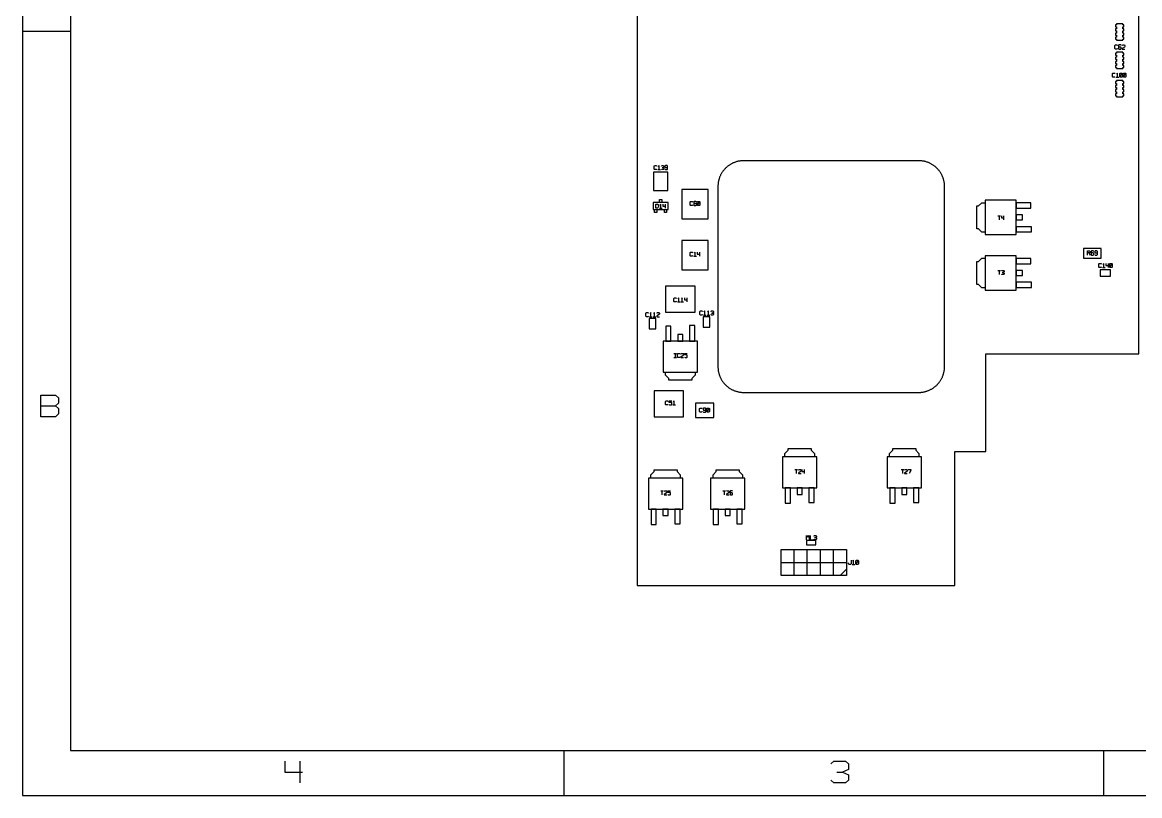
# Model space of a CAD drawing. Extents: x -262 to 926, y -118 to 722.
# Drawn here: x -262 to 352, y -118 to 307 of the extents above; entities that cross this region are included whole.
import ezdxf

# ---------------------------------------------------------------- set-up
doc = ezdxf.new("R2010")
doc.units = 0
doc.layers.add('1', color=1, linetype='CONTINUOUS')

msp = doc.modelspace()

# ---------------------------------------------------------------- linework, layer by layer
at = {"layer": '1'}
for p, q in [((-261.92, 721.97), (-261.92, -118.33)), ((-235.5, 693.47), (-235.5, -93.43)), ((351.53, 124.47), (351.53, 597.82)), ((75.83, 509.27), (75.83, -2.83)), ((-261.92, 301.82), (-235.5, 301.82)), ((339.22, 305.28), (338.65, 305.28)), ((338.65, 305.28), (338.65, 304.15)), ((338.65, 304.15), (339.22, 304.15)), ((339.22, 303), (338.65, 303)), ((338.65, 303), (338.65, 301.88)), ((338.65, 301.88), (339.22, 301.88)), ((342.62, 305.85), (339.22, 305.85)), ((339.22, 305.85), (339.22, 305.28)), ((339.22, 304.15), (339.22, 303)), ((339.22, 301.88), (339.22, 300.75)), ((342.62, 305.28), (342.62, 305.85)), ((343.17, 305.28), (342.62, 305.28)), ((342.62, 303), (342.62, 304.15)), ((342.62, 304.15), (343.17, 304.15)), ((343.17, 303), (342.62, 303)), ((342.62, 300.75), (342.62, 301.88)), ((342.62, 301.88), (343.17, 301.88)), ((343.17, 304.15), (343.17, 305.28)), ((343.17, 301.88), (343.17, 303)), ((339.22, 300.75), (338.65, 300.75)), ((338.65, 300.75), (338.65, 299.63)), ((338.65, 299.63), (339.22, 299.63)), ((339.22, 298.48), (338.65, 298.48)), ((338.65, 298.48), (338.65, 297.35)), ((338.65, 297.35), (339.22, 297.35)), ((339.22, 299.63), (339.22, 298.48)), ((339.22, 297.35), (339.22, 296.78)), ((339.22, 296.78), (342.62, 296.78)), ((343.17, 300.75), (342.62, 300.75)), ((342.62, 298.48), (342.62, 299.63)), ((342.62, 299.63), (343.17, 299.63)), ((343.17, 298.48), (342.62, 298.48)), ((342.62, 296.78), (342.62, 297.35)), ((342.62, 297.35), (343.17, 297.35)), ((343.17, 299.63), (343.17, 300.75)), ((343.17, 297.35), (343.17, 298.48)), ((338.37, 293.9), (338.6, 294.18)), ((338.37, 292.2), (338.37, 293.9)), ((338.6, 291.93), (338.37, 292.2)), ((338.6, 294.18), (339.57, 294.18)), ((339.57, 291.93), (338.6, 291.93)), ((339.22, 289.73), (338.65, 289.73)), ((338.65, 289.73), (338.65, 288.58)), ((338.65, 288.58), (339.22, 288.58)), ((342.62, 290.28), (339.22, 290.28)), ((339.22, 290.28), (339.22, 289.73)), ((339.22, 288.58), (339.22, 287.45)), ((339.57, 294.18), (339.82, 293.9)), ((339.82, 292.2), (339.57, 291.93)), ((340.57, 294.18), (340.35, 293.9)), ((340.35, 293.9), (340.35, 292.2)), ((340.57, 293.05), (340.35, 292.78)), ((340.35, 292.2), (340.57, 291.93)), ((341.55, 294.18), (340.57, 294.18)), ((341.55, 293.05), (340.57, 293.05)), ((340.57, 291.93), (341.55, 291.93)), ((341.8, 293.9), (341.55, 294.18)), ((341.8, 292.78), (341.55, 293.05)), ((341.55, 291.93), (341.8, 292.2)), ((341.8, 292.2), (341.8, 292.78)), ((342.32, 293.9), (342.57, 294.18)), ((343.52, 293.05), (342.32, 292.2)), ((342.32, 292.2), (342.32, 291.93)), ((342.32, 291.93), (343.77, 291.93)), ((342.57, 294.18), (343.52, 294.18)), ((342.62, 289.73), (342.62, 290.28)), ((343.17, 289.73), (342.62, 289.73)), ((342.62, 287.45), (342.62, 288.58)), ((342.62, 288.58), (343.17, 288.58)), ((343.17, 288.58), (343.17, 289.73)), ((343.52, 294.18), (343.77, 293.9)), ((343.77, 293.33), (343.52, 293.05)), ((343.77, 293.9), (343.77, 293.33)), ((339.22, 287.45), (338.65, 287.45)), ((338.65, 287.45), (338.65, 286.33)), ((338.65, 286.33), (339.22, 286.33)), ((339.22, 285.18), (338.65, 285.18)), ((338.65, 285.18), (338.65, 284.05)), ((338.65, 284.05), (339.22, 284.05)), ((339.22, 282.93), (338.65, 282.93)), ((338.65, 282.93), (338.65, 281.8)), ((339.22, 286.33), (339.22, 285.18)), ((339.22, 284.05), (339.22, 282.93)), ((343.17, 287.45), (342.62, 287.45)), ((342.62, 285.18), (342.62, 286.33)), ((342.62, 286.33), (343.17, 286.33)), ((343.17, 285.18), (342.62, 285.18)), ((342.62, 282.93), (342.62, 284.05)), ((342.62, 284.05), (343.17, 284.05)), ((343.17, 282.93), (342.62, 282.93)), ((343.17, 286.33), (343.17, 287.45)), ((343.17, 284.05), (343.17, 285.18)), ((343.17, 281.8), (343.17, 282.93)), ((337.02, 278.45), (337.25, 278.72)), ((337.02, 276.75), (337.02, 278.45)), ((337.25, 276.47), (337.02, 276.75)), ((337.25, 278.72), (338.22, 278.72)), ((338.22, 276.47), (337.25, 276.47)), ((338.22, 278.72), (338.47, 278.45)), ((338.47, 276.75), (338.22, 276.47)), ((338.65, 281.8), (339.22, 281.8)), ((339, 276.47), (340.45, 276.47)), ((339.22, 281.8), (339.22, 281.23)), ((339.22, 281.23), (342.62, 281.23)), ((339.72, 278.72), (339.22, 278.15)), ((339.72, 276.47), (339.72, 278.72)), ((340.97, 278.45), (341.22, 278.72)), ((340.97, 276.47), (342.42, 278.72)), ((340.97, 276.75), (340.97, 278.45)), ((341.22, 276.47), (340.97, 276.75)), ((341.22, 278.72), (342.17, 278.72)), ((342.17, 276.47), (341.22, 276.47)), ((342.17, 278.72), (342.42, 278.45)), ((342.42, 276.75), (342.17, 276.47)), ((342.42, 278.45), (342.42, 276.75)), ((342.62, 281.23), (342.62, 281.8)), ((342.62, 281.8), (343.17, 281.8)), ((342.95, 278.45), (343.2, 278.72)), ((342.95, 276.47), (344.4, 278.72)), ((342.95, 276.75), (342.95, 278.45)), ((343.2, 276.47), (342.95, 276.75)), ((343.2, 278.72), (344.17, 278.72)), ((344.17, 276.47), (343.2, 276.47)), ((344.17, 278.72), (344.4, 278.45)), ((344.4, 276.75), (344.17, 276.47)), ((344.4, 278.45), (344.4, 276.75)), ((339.22, 274.15), (338.65, 274.15)), ((338.65, 274.15), (338.65, 273.02)), ((338.65, 273.02), (339.22, 273.02)), ((339.22, 271.9), (338.65, 271.9)), ((338.65, 271.9), (338.65, 270.75)), ((338.65, 270.75), (339.22, 270.75)), ((342.62, 274.72), (339.22, 274.72)), ((339.22, 274.72), (339.22, 274.15)), ((339.22, 273.02), (339.22, 271.9)), ((339.22, 270.75), (339.22, 269.62)), ((342.62, 274.15), (342.62, 274.72)), ((343.17, 274.15), (342.62, 274.15)), ((342.62, 271.9), (342.62, 273.02)), ((342.62, 273.02), (343.17, 273.02)), ((343.17, 271.9), (342.62, 271.9)), ((342.62, 269.62), (342.62, 270.75)), ((342.62, 270.75), (343.17, 270.75)), ((343.17, 273.02), (343.17, 274.15)), ((343.17, 270.75), (343.17, 271.9)), ((339.22, 269.62), (338.65, 269.62)), ((338.65, 269.62), (338.65, 268.5)), ((338.65, 268.5), (339.22, 268.5)), ((339.22, 267.37), (338.65, 267.37)), ((338.65, 267.37), (338.65, 266.22)), ((338.65, 266.22), (339.22, 266.22)), ((339.22, 268.5), (339.22, 267.37)), ((339.22, 266.22), (339.22, 265.67)), ((339.22, 265.67), (342.62, 265.67)), ((343.17, 269.62), (342.62, 269.62)), ((342.62, 267.37), (342.62, 268.5)), ((342.62, 268.5), (343.17, 268.5)), ((343.17, 267.37), (342.62, 267.37)), ((342.62, 265.67), (342.62, 266.22)), ((342.62, 266.22), (343.17, 266.22)), ((343.17, 268.5), (343.17, 269.62)), ((343.17, 266.22), (343.17, 267.37)), ((85.17, 227.67), (85.42, 227.97)), ((85.17, 225.97), (85.17, 227.67)), ((85.42, 227.97), (86.4, 227.97)), ((86.4, 227.97), (86.62, 227.67)), ((87.9, 227.97), (87.4, 227.4)), ((87.9, 225.7), (87.9, 227.97)), ((89.15, 227.67), (89.37, 227.97)), ((89.37, 227.97), (90.35, 227.97)), ((90.35, 227.97), (90.6, 227.67)), ((90.6, 227.67), (90.6, 227.12)), ((91.37, 227.97), (91.12, 227.67)), ((91.12, 227.67), (91.12, 227.12)), ((92.32, 227.97), (91.37, 227.97)), ((92.57, 227.67), (92.32, 227.97)), ((92.57, 225.97), (92.57, 227.67)), ((125.4, 227.35), (125.13, 227.12)), ((125.68, 227.57), (125.4, 227.35)), ((125.95, 227.77), (125.68, 227.57)), ((126.23, 228), (125.95, 227.77)), ((126.53, 228.2), (126.23, 228)), ((126.8, 228.37), (126.53, 228.2)), ((127.1, 228.55), (126.8, 228.37)), ((127.4, 228.72), (127.1, 228.55)), ((127.7, 228.9), (127.4, 228.72)), ((128.03, 229.07), (127.7, 228.9)), ((128.33, 229.22), (128.03, 229.07)), ((128.65, 229.37), (128.33, 229.22)), ((128.98, 229.5), (128.65, 229.37)), ((129.28, 229.62), (128.98, 229.5)), ((129.63, 229.75), (129.28, 229.62)), ((129.95, 229.87), (129.63, 229.75)), ((130.28, 229.97), (129.95, 229.87)), ((130.6, 230.07), (130.28, 229.97)), ((130.95, 230.15), (130.6, 230.07)), ((131.28, 230.25), (130.95, 230.15)), ((131.63, 230.3), (131.28, 230.25)), ((131.98, 230.37), (131.63, 230.3)), ((132.3, 230.42), (131.98, 230.37)), ((132.65, 230.47), (132.3, 230.42)), ((133, 230.52), (132.65, 230.47)), ((133.35, 230.55), (133, 230.52)), ((133.7, 230.57), (133.35, 230.55)), ((134.05, 230.57), (133.7, 230.57)), ((134.4, 230.57), (134.05, 230.57)), ((230.58, 230.57), (134.4, 230.57)), ((230.88, 230.57), (230.58, 230.57)), ((231.23, 230.57), (230.88, 230.57)), ((231.58, 230.55), (231.23, 230.57)), ((231.93, 230.52), (231.58, 230.55)), ((232.28, 230.47), (231.93, 230.52)), ((232.63, 230.42), (232.28, 230.47)), ((232.95, 230.37), (232.63, 230.42)), ((233.3, 230.32), (232.95, 230.37)), ((233.65, 230.25), (233.3, 230.32)), ((233.98, 230.17), (233.65, 230.25)), ((234.33, 230.07), (233.98, 230.17)), ((234.65, 229.97), (234.33, 230.07)), ((234.98, 229.87), (234.65, 229.97)), ((235.3, 229.77), (234.98, 229.87)), ((235.65, 229.65), (235.3, 229.77)), ((235.95, 229.52), (235.65, 229.65)), ((236.28, 229.37), (235.95, 229.52)), ((236.6, 229.25), (236.28, 229.37)), ((236.9, 229.1), (236.6, 229.25)), ((237.23, 228.92), (236.9, 229.1)), ((237.53, 228.75), (237.23, 228.92)), ((237.83, 228.57), (237.53, 228.75)), ((238.13, 228.4), (237.83, 228.57)), ((238.43, 228.22), (238.13, 228.4)), ((238.7, 228.02), (238.43, 228.22)), ((238.98, 227.82), (238.7, 228.02)), ((239.28, 227.6), (238.98, 227.82)), ((239.53, 227.4), (239.28, 227.6)), ((239.8, 227.17), (239.53, 227.4)), ((240.08, 226.92), (239.8, 227.17)), ((84.82, 224.2), (84.82, 214.15)), ((92.72, 224.2), (84.82, 224.2)), ((85.42, 225.7), (85.17, 225.97)), ((86.4, 225.7), (85.42, 225.7)), ((86.62, 225.97), (86.4, 225.7)), ((87.15, 225.7), (88.62, 225.7)), ((89.37, 225.7), (89.15, 225.97)), ((90.35, 225.7), (89.37, 225.7)), ((89.62, 226.82), (90.1, 226.82)), ((90.6, 227.12), (90.1, 226.82)), ((90.1, 226.82), (90.6, 226.55)), ((90.6, 225.97), (90.35, 225.7)), ((90.6, 226.55), (90.6, 225.97)), ((91.12, 227.12), (91.37, 226.82)), ((91.12, 225.97), (91.37, 225.7)), ((91.37, 226.82), (92.32, 226.82)), ((91.37, 225.7), (92.32, 225.7)), ((92.32, 226.82), (92.57, 227.12)), ((92.32, 225.7), (92.57, 225.97)), ((92.72, 214.15), (92.72, 224.2)), ((121.05, 221.17), (120.95, 220.82)), ((121.18, 221.5), (121.05, 221.17)), ((121.3, 221.82), (121.18, 221.5)), ((121.45, 222.12), (121.3, 221.82)), ((121.58, 222.45), (121.45, 222.12)), ((121.73, 222.77), (121.58, 222.45)), ((121.9, 223.07), (121.73, 222.77)), ((122.08, 223.37), (121.9, 223.07)), ((122.25, 223.67), (122.08, 223.37)), ((122.43, 223.97), (122.25, 223.67)), ((122.6, 224.27), (122.43, 223.97)), ((122.8, 224.55), (122.6, 224.27)), ((123, 224.85), (122.8, 224.55)), ((123.23, 225.12), (123, 224.85)), ((123.43, 225.4), (123.23, 225.12)), ((123.65, 225.65), (123.43, 225.4)), ((123.9, 225.92), (123.65, 225.65)), ((124.13, 226.17), (123.9, 225.92)), ((124.38, 226.42), (124.13, 226.17)), ((124.63, 226.67), (124.38, 226.42)), ((124.88, 226.9), (124.63, 226.67)), ((125.13, 227.12), (124.88, 226.9)), ((240.33, 226.7), (240.08, 226.92)), ((240.58, 226.45), (240.33, 226.7)), ((240.8, 226.2), (240.58, 226.45)), ((241.05, 225.95), (240.8, 226.2)), ((241.28, 225.7), (241.05, 225.95)), ((241.5, 225.42), (241.28, 225.7)), ((241.73, 225.15), (241.5, 225.42)), ((241.93, 224.87), (241.73, 225.15)), ((242.13, 224.6), (241.93, 224.87)), ((242.33, 224.3), (242.13, 224.6)), ((242.53, 224.02), (242.33, 224.3)), ((242.7, 223.72), (242.53, 224.02)), ((242.88, 223.42), (242.7, 223.72)), ((243.05, 223.12), (242.88, 223.42)), ((243.2, 222.8), (243.05, 223.12)), ((243.38, 222.5), (243.2, 222.8)), ((243.5, 222.17), (243.38, 222.5)), ((243.65, 221.85), (243.5, 222.17)), ((243.78, 221.55), (243.65, 221.85)), ((243.9, 221.22), (243.78, 221.55)), ((244, 220.87), (243.9, 221.22)), ((120.28, 217.42), (120.25, 217.07)), ((120.25, 217.07), (120.25, 216.72)), ((120.25, 216.72), (120.25, 216.42)), ((120.25, 216.42), (120.25, 166.92)), ((120.3, 217.77), (120.28, 217.42)), ((120.35, 218.12), (120.3, 217.77)), ((120.4, 218.47), (120.35, 218.12)), ((120.45, 218.8), (120.4, 218.47)), ((120.5, 219.15), (120.45, 218.8)), ((120.58, 219.5), (120.5, 219.15)), ((120.65, 219.82), (120.58, 219.5)), ((120.75, 220.17), (120.65, 219.82)), ((120.85, 220.5), (120.75, 220.17)), ((120.95, 220.82), (120.85, 220.5)), ((244.13, 220.55), (244, 220.87)), ((244.23, 220.22), (244.13, 220.55)), ((244.3, 219.87), (244.23, 220.22)), ((244.38, 219.55), (244.3, 219.87)), ((244.45, 219.2), (244.38, 219.55)), ((244.53, 218.85), (244.45, 219.2)), ((244.58, 218.52), (244.53, 218.85)), ((244.63, 218.17), (244.58, 218.52)), ((244.65, 217.82), (244.63, 218.17)), ((244.7, 217.47), (244.65, 217.82)), ((244.7, 217.12), (244.7, 217.47)), ((244.73, 216.77), (244.7, 217.12)), ((244.73, 216.42), (244.73, 216.77)), ((244.73, 117.42), (244.73, 216.42)), ((84.82, 214.15), (92.72, 214.15)), ((88.2, 207.57), (88.2, 209.22)), ((88.2, 209.22), (89.35, 209.22)), ((89.35, 209.22), (89.35, 207.57)), ((114.82, 214.7), (100.45, 214.7)), ((100.45, 214.7), (100.45, 198.55)), ((114.82, 198.55), (114.82, 214.7)), ((267, 208.9), (267, 189.95)), ((284.05, 208.9), (267, 208.9)), ((284.05, 189.95), (284.05, 208.9)), ((92.87, 207.57), (84.67, 207.57)), ((84.67, 207.57), (84.67, 203.85)), ((84.67, 203.85), (92.87, 203.85)), ((85.47, 202.17), (85.47, 203.85)), ((86.07, 204.5), (86.07, 206.77)), ((86.07, 206.77), (87.05, 206.77)), ((87.05, 204.5), (86.07, 204.5)), ((86.62, 203.85), (86.62, 202.17)), ((87.05, 206.77), (87.3, 206.47)), ((87.3, 204.77), (87.05, 204.5)), ((87.3, 206.47), (87.52, 205.92)), ((87.52, 205.35), (87.3, 204.77)), ((87.52, 205.92), (87.52, 205.35)), ((88.05, 204.5), (89.52, 204.5)), ((88.8, 206.77), (88.3, 206.2)), ((88.8, 204.5), (88.8, 206.77)), ((90.05, 206.77), (90.05, 205.62)), ((90.05, 205.62), (91.5, 205.62)), ((90.92, 202.17), (90.92, 203.85)), ((91.25, 206.77), (91.25, 204.5)), ((92.07, 203.85), (92.07, 202.17)), ((92.87, 203.85), (92.87, 207.57)), ((104.95, 207.93), (105.17, 208.2)), ((104.95, 206.23), (104.95, 207.93)), ((105.17, 205.95), (104.95, 206.23)), ((105.17, 208.2), (106.15, 208.2)), ((106.15, 205.95), (105.17, 205.95)), ((106.15, 208.2), (106.4, 207.93)), ((106.4, 206.23), (106.15, 205.95)), ((107.17, 208.2), (106.92, 207.93)), ((106.92, 207.93), (106.92, 206.23)), ((107.17, 207.08), (106.92, 206.8)), ((106.92, 206.23), (107.17, 205.95)), ((108.12, 208.2), (107.17, 208.2)), ((108.12, 207.08), (107.17, 207.08)), ((107.17, 205.95), (108.12, 205.95)), ((108.37, 207.93), (108.12, 208.2)), ((108.37, 206.8), (108.12, 207.08)), ((108.12, 205.95), (108.37, 206.23)), ((108.37, 206.23), (108.37, 206.8)), ((108.9, 207.93), (109.15, 208.2)), ((108.9, 205.95), (110.35, 208.2)), ((108.9, 206.23), (108.9, 207.93)), ((109.15, 205.95), (108.9, 206.23)), ((109.15, 208.2), (110.12, 208.2)), ((110.12, 205.95), (109.15, 205.95)), ((110.12, 208.2), (110.35, 207.93)), ((110.35, 206.23), (110.12, 205.95)), ((110.35, 207.93), (110.35, 206.23)), ((262.5, 193.12), (262.5, 205.7)), ((262.5, 205.7), (263.4, 205.7)), ((263.4, 205.7), (265.2, 207.5)), ((265.2, 207.5), (267, 207.5)), ((284.05, 207.35), (284.05, 204.5)), ((292.15, 207.35), (284.05, 207.35)), ((284.05, 204.5), (292.15, 204.5)), ((292.15, 204.5), (292.15, 207.35)), ((86.62, 202.17), (85.47, 202.17)), ((92.07, 202.17), (90.92, 202.17)), ((100.45, 198.55), (114.82, 198.55)), ((274, 200.3), (275.45, 200.3)), ((274.73, 200.3), (274.73, 198.02)), ((275.98, 200.3), (275.98, 199.17)), ((275.98, 199.17), (277.43, 199.17)), ((277.2, 200.3), (277.2, 198.02)), ((284.05, 200.82), (284.05, 198)), ((287.65, 200.82), (284.05, 200.82)), ((284.05, 198), (287.65, 198)), ((287.65, 198), (287.65, 200.82)), ((263.4, 193.12), (262.5, 193.12)), ((265.2, 191.32), (263.4, 193.12)), ((267, 191.32), (265.2, 191.32)), ((284.05, 194.32), (284.05, 191.5)), ((292.5, 194.32), (284.05, 194.32)), ((284.05, 191.5), (292.5, 191.5)), ((292.5, 191.5), (292.5, 194.32)), ((114.83, 186.82), (100.45, 186.82)), ((100.45, 186.82), (100.45, 170.67)), ((114.83, 170.67), (114.83, 186.82)), ((267, 189.95), (284.05, 189.95)), ((104.95, 180.07), (105.18, 180.35)), ((104.95, 178.37), (104.95, 180.07)), ((105.18, 178.1), (104.95, 178.37)), ((105.18, 180.35), (106.15, 180.35)), ((106.15, 178.1), (105.18, 178.1)), ((106.15, 180.35), (106.4, 180.07)), ((106.4, 178.37), (106.15, 178.1)), ((106.93, 178.1), (108.38, 178.1)), ((107.65, 180.35), (107.18, 179.8)), ((107.65, 178.1), (107.65, 180.35)), ((108.9, 180.35), (108.9, 179.22)), ((108.9, 179.22), (110.35, 179.22)), ((110.13, 180.35), (110.13, 178.1)), ((267, 178.35), (267, 159.4)), ((284.05, 178.35), (267, 178.35)), ((284.05, 159.4), (284.05, 178.35)), ((330.73, 182.32), (321.1, 182.32)), ((321.1, 182.32), (321.1, 177)), ((323.28, 178.72), (323.28, 181)), ((323.28, 181), (324.48, 181)), ((324.48, 179.87), (323.28, 179.87)), ((324, 179.87), (324.73, 178.72)), ((324.48, 181), (324.73, 180.7)), ((324.73, 180.15), (324.48, 179.87)), ((324.73, 180.7), (324.73, 180.15)), ((325.5, 181), (325.25, 180.7)), ((325.25, 180.7), (325.25, 179.02)), ((325.5, 179.87), (325.25, 179.57)), ((325.25, 179.02), (325.5, 178.72)), ((326.48, 181), (325.5, 181)), ((326.48, 179.87), (325.5, 179.87)), ((325.5, 178.72), (326.48, 178.72)), ((326.7, 180.7), (326.48, 181)), ((326.7, 179.57), (326.48, 179.87)), ((326.48, 178.72), (326.7, 179.02)), ((326.7, 179.02), (326.7, 179.57)), ((327.48, 181), (327.23, 180.7)), ((327.23, 180.7), (327.23, 180.15)), ((327.23, 180.15), (327.48, 179.87)), ((327.23, 179.02), (327.48, 178.72)), ((328.45, 181), (327.48, 181)), ((327.48, 179.87), (328.45, 179.87)), ((327.48, 178.72), (328.45, 178.72)), ((328.7, 180.7), (328.45, 181)), ((328.45, 179.87), (328.7, 180.15)), ((328.45, 178.72), (328.7, 179.02)), ((328.7, 179.02), (328.7, 180.7)), ((330.73, 177), (330.73, 182.32)), ((262.5, 162.6), (262.5, 175.17)), ((262.5, 175.17), (263.4, 175.17)), ((263.4, 175.17), (265.2, 176.95)), ((265.2, 176.95), (267, 176.95)), ((284.05, 176.8), (284.05, 173.97)), ((292.15, 176.8), (284.05, 176.8)), ((284.05, 173.97), (292.15, 173.97)), ((292.15, 173.97), (292.15, 176.8)), ((321.1, 177), (330.73, 177)), ((329.48, 173.87), (329.7, 174.17)), ((329.48, 172.17), (329.48, 173.87)), ((329.7, 171.9), (329.48, 172.17)), ((329.7, 174.17), (330.68, 174.17)), ((330.68, 171.9), (329.7, 171.9)), ((330.68, 174.17), (330.93, 173.87)), ((330.93, 172.17), (330.68, 171.9)), ((331.45, 171.9), (332.9, 171.9)), ((332.18, 174.17), (331.7, 173.6)), ((332.18, 171.9), (332.18, 174.17)), ((333.43, 174.17), (333.43, 173.02)), ((333.43, 173.02), (334.88, 173.02)), ((334.65, 174.17), (334.65, 171.9)), ((335.4, 173.87), (335.65, 174.17)), ((335.4, 171.9), (336.88, 174.17)), ((335.4, 172.17), (335.4, 173.87)), ((335.65, 171.9), (335.4, 172.17)), ((335.65, 174.17), (336.63, 174.17)), ((336.63, 171.9), (335.65, 171.9)), ((336.63, 174.17), (336.88, 173.87)), ((336.88, 172.17), (336.63, 171.9)), ((336.88, 173.87), (336.88, 172.17)), ((100.45, 170.67), (114.83, 170.67)), ((120.25, 166.92), (120.25, 117.42)), ((274, 170.3), (275.45, 170.3)), ((274.73, 170.3), (274.73, 168.02)), ((275.98, 170.02), (276.23, 170.3)), ((276.23, 168.02), (275.98, 168.32)), ((276.23, 170.3), (277.2, 170.3)), ((277.2, 168.02), (276.23, 168.02)), ((276.48, 169.17), (276.95, 169.17)), ((277.43, 169.45), (276.95, 169.17)), ((276.95, 169.17), (277.43, 168.87)), ((277.2, 170.3), (277.43, 170.02)), ((277.43, 168.32), (277.2, 168.02)), ((277.43, 170.02), (277.43, 169.45)), ((277.43, 168.87), (277.43, 168.32)), ((284.05, 170.3), (284.05, 167.47)), ((287.65, 170.3), (284.05, 170.3)), ((284.05, 167.47), (287.65, 167.47)), ((287.65, 167.47), (287.65, 170.3)), ((335.93, 170.65), (330.28, 170.65)), ((330.28, 170.65), (330.28, 167.1)), ((330.28, 167.1), (335.93, 167.1)), ((335.93, 167.1), (335.93, 170.65)), ((107.65, 161.7), (91.47, 161.7)), ((91.47, 161.7), (91.47, 147.32)), ((107.65, 147.32), (107.65, 161.7)), ((263.4, 162.6), (262.5, 162.6)), ((265.2, 160.8), (263.4, 162.6)), ((267, 160.8), (265.2, 160.8)), ((284.05, 163.77), (284.05, 160.95)), ((292.5, 163.77), (284.05, 163.77)), ((284.05, 160.95), (292.5, 160.95)), ((292.5, 160.95), (292.5, 163.77)), ((95.95, 154.92), (96.2, 155.2)), ((95.95, 153.22), (95.95, 154.92)), ((96.2, 155.2), (97.17, 155.2)), ((97.17, 155.2), (97.42, 154.92)), ((98.67, 155.2), (98.17, 154.65)), ((98.67, 152.95), (98.67, 155.2)), ((100.65, 155.2), (100.17, 154.65)), ((100.65, 152.95), (100.65, 155.2)), ((101.9, 155.2), (101.9, 154.07)), ((101.9, 154.07), (103.35, 154.07)), ((103.12, 155.2), (103.12, 152.95)), ((267, 159.4), (284.05, 159.4)), ((96.2, 152.95), (95.95, 153.22)), ((97.17, 152.95), (96.2, 152.95)), ((97.42, 153.22), (97.17, 152.95)), ((97.95, 152.95), (99.4, 152.95)), ((99.92, 152.95), (101.37, 152.95)), ((110.32, 147.72), (110.57, 148.02)), ((110.32, 146.05), (110.32, 147.72)), ((110.57, 148.02), (111.55, 148.02)), ((111.55, 148.02), (111.8, 147.72)), ((113.05, 148.02), (112.55, 147.45)), ((113.05, 145.75), (113.05, 148.02)), ((115.02, 148.02), (114.52, 147.45)), ((115.02, 145.75), (115.02, 148.02)), ((116.27, 147.72), (116.52, 148.02)), ((116.52, 148.02), (117.47, 148.02)), ((117.47, 148.02), (117.72, 147.72)), ((117.72, 147.72), (117.72, 147.17)), ((80.7, 146.82), (80.92, 147.12)), ((80.7, 145.15), (80.7, 146.82)), ((80.92, 144.85), (80.7, 145.15)), ((80.92, 147.12), (81.9, 147.12)), ((81.9, 144.85), (80.92, 144.85)), ((81.9, 147.12), (82.15, 146.82)), ((82.15, 145.15), (81.9, 144.85)), ((86.05, 143.85), (82.52, 143.85)), ((82.52, 143.85), (82.52, 138.2)), ((82.67, 144.85), (84.12, 144.85)), ((83.4, 147.12), (82.92, 146.55)), ((83.4, 144.85), (83.4, 147.12)), ((84.65, 144.85), (86.1, 144.85)), ((85.37, 147.12), (84.9, 146.55)), ((85.37, 144.85), (85.37, 147.12)), ((86.05, 138.2), (86.05, 143.85)), ((86.62, 146.82), (86.87, 147.12)), ((87.85, 146), (86.62, 145.15)), ((86.62, 145.15), (86.62, 144.85)), ((86.62, 144.85), (88.07, 144.85)), ((86.87, 147.12), (87.85, 147.12)), ((87.85, 147.12), (88.07, 146.82)), ((88.07, 146.27), (87.85, 146)), ((88.07, 146.82), (88.07, 146.27)), ((91.47, 147.32), (107.65, 147.32)), ((110.57, 145.75), (110.32, 146.05)), ((111.55, 145.75), (110.57, 145.75)), ((111.8, 146.05), (111.55, 145.75)), ((115.7, 144.75), (112.15, 144.75)), ((112.15, 144.75), (112.15, 139.1)), ((112.32, 145.75), (113.77, 145.75)), ((114.3, 145.75), (115.75, 145.75)), ((115.7, 139.1), (115.7, 144.75)), ((116.52, 145.75), (116.27, 146.05)), ((117.47, 145.75), (116.52, 145.75)), ((116.75, 146.87), (117.25, 146.87)), ((117.72, 147.17), (117.25, 146.87)), ((117.25, 146.87), (117.72, 146.6)), ((117.72, 146.05), (117.47, 145.75)), ((117.72, 146.6), (117.72, 146.05)), ((82.52, 138.2), (86.05, 138.2)), ((94.45, 139.6), (91.63, 139.6)), ((91.63, 139.6), (91.63, 131.5)), ((94.45, 131.5), (94.45, 139.6)), ((100.98, 135.1), (98.15, 135.1)), ((98.15, 135.1), (98.15, 131.5)), ((100.98, 131.5), (100.98, 135.1)), ((107.48, 139.95), (104.65, 139.95)), ((104.65, 139.95), (104.65, 131.5)), ((107.48, 131.5), (107.48, 139.95)), ((112.15, 139.1), (115.7, 139.1)), ((109.03, 131.5), (90.08, 131.5)), ((90.08, 131.5), (90.08, 114.45)), ((91.63, 131.5), (94.45, 131.5)), ((98.15, 131.5), (100.98, 131.5)), ((104.65, 131.5), (107.48, 131.5)), ((109.03, 114.45), (109.03, 131.5)), ((95.95, 124.67), (97.43, 124.67)), ((96.7, 124.67), (96.7, 122.4)), ((97.95, 124.37), (98.18, 124.67)), ((97.95, 122.67), (97.95, 124.37)), ((98.18, 124.67), (99.15, 124.67)), ((99.15, 124.67), (99.4, 124.37)), ((99.93, 124.37), (100.18, 124.67)), ((101.13, 123.52), (99.93, 122.67)), ((100.18, 124.67), (101.13, 124.67)), ((101.13, 124.67), (101.38, 124.37)), ((101.38, 123.82), (101.13, 123.52)), ((101.38, 124.37), (101.38, 123.82)), ((101.9, 123.82), (101.9, 124.67)), ((101.9, 124.67), (103.35, 124.67)), ((103.13, 123.82), (101.9, 123.82)), ((103.35, 123.52), (103.13, 123.82)), ((103.35, 122.67), (103.35, 123.52)), ((267.38, 70.72), (267.38, 124.47)), ((267.38, 124.47), (351.53, 124.47)), ((95.95, 122.4), (97.43, 122.4)), ((98.18, 122.4), (97.95, 122.67)), ((99.15, 122.4), (98.18, 122.4)), ((99.4, 122.67), (99.15, 122.4)), ((99.93, 122.67), (99.93, 122.4)), ((99.93, 122.4), (101.38, 122.4)), ((101.9, 122.67), (102.15, 122.4)), ((102.15, 122.4), (103.13, 122.4)), ((103.13, 122.4), (103.35, 122.67)), ((120.25, 117.42), (120.25, 117.07)), ((120.25, 117.07), (120.25, 116.72)), ((120.25, 116.72), (120.28, 116.37)), ((244.7, 116.42), (244.73, 116.77)), ((244.73, 117.12), (244.73, 117.42)), ((244.73, 116.77), (244.73, 117.12)), ((90.08, 114.45), (109.03, 114.45)), ((91.48, 112.65), (91.48, 114.45)), ((93.28, 110.85), (91.48, 112.65)), ((93.28, 109.95), (93.28, 110.85)), ((107.65, 112.65), (105.85, 110.85)), ((105.85, 110.85), (105.85, 109.95)), ((107.65, 114.45), (107.65, 112.65)), ((120.28, 116.37), (120.3, 116.02)), ((120.3, 116.02), (120.35, 115.67)), ((120.35, 115.67), (120.4, 115.32)), ((120.4, 115.32), (120.45, 115)), ((120.45, 115), (120.53, 114.65)), ((120.53, 114.65), (120.6, 114.3)), ((120.6, 114.3), (120.68, 113.97)), ((120.68, 113.97), (120.75, 113.62)), ((120.75, 113.62), (120.85, 113.3)), ((120.85, 113.3), (120.95, 112.97)), ((120.95, 112.97), (121.08, 112.62)), ((121.08, 112.62), (121.2, 112.3)), ((121.2, 112.3), (121.33, 112)), ((121.33, 112), (121.45, 111.67)), ((121.45, 111.67), (121.6, 111.35)), ((121.6, 111.35), (121.75, 111.05)), ((121.75, 111.05), (121.93, 110.72)), ((121.93, 110.72), (122.1, 110.42)), ((242.9, 110.47), (243.08, 110.77)), ((243.08, 110.77), (243.23, 111.07)), ((243.23, 111.07), (243.38, 111.4)), ((243.38, 111.4), (243.53, 111.72)), ((243.53, 111.72), (243.68, 112.02)), ((243.68, 112.02), (243.8, 112.35)), ((243.8, 112.35), (243.93, 112.67)), ((243.93, 112.67), (244.03, 113.02)), ((244.03, 113.02), (244.13, 113.35)), ((244.13, 113.35), (244.23, 113.67)), ((244.23, 113.67), (244.33, 114.02)), ((244.33, 114.02), (244.4, 114.35)), ((244.4, 114.35), (244.48, 114.7)), ((244.48, 114.7), (244.53, 115.05)), ((244.53, 115.05), (244.58, 115.37)), ((244.58, 115.37), (244.63, 115.72)), ((244.63, 115.72), (244.68, 116.07)), ((244.68, 116.07), (244.7, 116.42)), ((105.85, 109.95), (93.28, 109.95)), ((122.1, 110.42), (122.28, 110.12)), ((122.28, 110.12), (122.45, 109.82)), ((122.45, 109.82), (122.63, 109.55)), ((122.63, 109.55), (122.83, 109.25)), ((122.83, 109.25), (123.05, 108.97)), ((123.05, 108.97), (123.25, 108.7)), ((123.25, 108.7), (123.48, 108.42)), ((123.48, 108.42), (123.7, 108.15)), ((123.7, 108.15), (123.93, 107.9)), ((123.93, 107.9), (124.15, 107.65)), ((124.15, 107.65), (124.4, 107.4)), ((124.4, 107.4), (124.65, 107.15)), ((124.65, 107.15), (124.9, 106.92)), ((124.9, 106.92), (125.18, 106.67)), ((125.18, 106.67), (125.43, 106.45)), ((125.43, 106.45), (125.7, 106.25)), ((125.7, 106.25), (125.98, 106.02)), ((125.98, 106.02), (126.28, 105.82)), ((126.28, 105.82), (126.55, 105.62)), ((126.55, 105.62), (126.85, 105.45)), ((126.85, 105.45), (127.15, 105.27)), ((127.15, 105.27), (127.45, 105.1)), ((127.45, 105.1), (127.75, 104.92)), ((127.75, 104.92), (128.05, 104.75)), ((128.05, 104.75), (128.38, 104.6)), ((128.38, 104.6), (128.7, 104.47)), ((128.7, 104.47), (129, 104.32)), ((236, 104.35), (236.33, 104.47)), ((236.33, 104.47), (236.65, 104.62)), ((236.65, 104.62), (236.95, 104.77)), ((236.95, 104.77), (237.28, 104.95)), ((237.28, 104.95), (237.58, 105.12)), ((237.58, 105.12), (237.88, 105.3)), ((237.88, 105.3), (238.18, 105.47)), ((238.18, 105.47), (238.45, 105.65)), ((238.45, 105.65), (238.75, 105.85)), ((238.75, 105.85), (239.03, 106.07)), ((239.03, 106.07), (239.3, 106.27)), ((239.3, 106.27), (239.58, 106.5)), ((239.58, 106.5), (239.85, 106.72)), ((239.85, 106.72), (240.1, 106.95)), ((240.1, 106.95), (240.35, 107.17)), ((240.35, 107.17), (240.6, 107.42)), ((240.6, 107.42), (240.85, 107.67)), ((240.85, 107.67), (241.08, 107.92)), ((241.08, 107.92), (241.3, 108.2)), ((241.3, 108.2), (241.53, 108.45)), ((241.53, 108.45), (241.75, 108.72)), ((241.75, 108.72), (241.98, 109)), ((241.98, 109), (242.18, 109.3)), ((242.18, 109.3), (242.35, 109.57)), ((242.35, 109.57), (242.55, 109.87)), ((242.55, 109.87), (242.73, 110.17)), ((242.73, 110.17), (242.9, 110.47)), ((-251.77, 89.92), (-251.77, 101.72)), ((-251.77, 101.72), (-243.7, 101.72)), ((-243.7, 101.72), (-242.07, 100.25)), ((-242.07, 100.25), (-242.07, 97.3)), ((101.35, 104.2), (85.2, 104.2)), ((85.2, 104.2), (85.2, 89.83)), ((91.47, 98.33), (91.7, 98.63)), ((91.47, 96.63), (91.47, 98.33)), ((91.7, 98.63), (92.67, 98.63)), ((92.67, 98.63), (92.92, 98.33)), ((93.45, 97.78), (93.45, 98.63)), ((93.45, 98.63), (94.9, 98.63)), ((96.15, 98.63), (95.67, 98.05)), ((96.15, 96.35), (96.15, 98.63)), ((101.35, 89.83), (101.35, 104.2)), ((129, 104.32), (129.33, 104.2)), ((129.33, 104.2), (129.65, 104.07)), ((129.65, 104.07), (130, 103.97)), ((130, 103.97), (130.33, 103.87)), ((130.33, 103.87), (130.65, 103.77)), ((130.65, 103.77), (131, 103.67)), ((131, 103.67), (131.33, 103.6)), ((131.33, 103.6), (131.68, 103.52)), ((131.68, 103.52), (132.03, 103.47)), ((132.03, 103.47), (132.35, 103.42)), ((132.35, 103.42), (132.7, 103.37)), ((132.7, 103.37), (133.05, 103.32)), ((133.05, 103.32), (133.4, 103.3)), ((133.4, 103.3), (133.75, 103.27)), ((133.75, 103.27), (134.1, 103.27)), ((134.1, 103.27), (134.4, 103.27)), ((134.4, 103.27), (230.58, 103.27)), ((230.58, 103.27), (230.93, 103.27)), ((230.93, 103.27), (231.28, 103.27)), ((231.28, 103.27), (231.63, 103.3)), ((231.63, 103.3), (231.98, 103.32)), ((231.98, 103.32), (232.33, 103.37)), ((232.33, 103.37), (232.68, 103.42)), ((232.68, 103.42), (233, 103.47)), ((233, 103.47), (233.35, 103.55)), ((233.35, 103.55), (233.7, 103.6)), ((233.7, 103.6), (234.03, 103.7)), ((234.03, 103.7), (234.38, 103.77)), ((234.38, 103.77), (234.7, 103.87)), ((234.7, 103.87), (235.03, 103.97)), ((235.03, 103.97), (235.35, 104.1)), ((235.35, 104.1), (235.68, 104.22)), ((235.68, 104.22), (236, 104.35)), ((-251.77, 95.82), (-243.7, 95.82)), ((-242.07, 97.3), (-243.7, 95.82)), ((-243.7, 95.82), (-242.07, 94.35)), ((-242.07, 94.35), (-242.07, 91.4)), ((91.7, 96.35), (91.47, 96.63)), ((92.67, 96.35), (91.7, 96.35)), ((92.92, 96.63), (92.67, 96.35)), ((94.65, 97.78), (93.45, 97.78)), ((93.45, 96.63), (93.7, 96.35)), ((93.7, 96.35), (94.65, 96.35)), ((94.9, 97.48), (94.65, 97.78)), ((94.65, 96.35), (94.9, 96.63)), ((94.9, 96.63), (94.9, 97.48)), ((95.42, 96.35), (96.87, 96.35)), ((118.05, 97.38), (108, 97.38)), ((108, 97.38), (108, 89.48)), ((110.15, 94.38), (110.4, 94.65)), ((110.15, 92.68), (110.15, 94.38)), ((110.4, 92.4), (110.15, 92.68)), ((110.4, 94.65), (111.37, 94.65)), ((111.37, 92.4), (110.4, 92.4)), ((111.37, 94.65), (111.6, 94.38)), ((111.6, 92.68), (111.37, 92.4)), ((112.37, 94.65), (112.12, 94.38)), ((112.12, 94.38), (112.12, 93.8)), ((112.12, 93.8), (112.37, 93.53)), ((112.12, 92.68), (112.37, 92.4)), ((113.35, 94.65), (112.37, 94.65)), ((112.37, 93.53), (113.35, 93.53)), ((112.37, 92.4), (113.35, 92.4)), ((113.6, 94.38), (113.35, 94.65)), ((113.35, 93.53), (113.6, 93.8)), ((113.35, 92.4), (113.6, 92.68)), ((113.6, 92.68), (113.6, 94.38)), ((114.12, 94.38), (114.35, 94.65)), ((114.12, 92.4), (115.57, 94.65)), ((114.12, 92.68), (114.12, 94.38)), ((114.35, 92.4), (114.12, 92.68)), ((114.35, 94.65), (115.32, 94.65)), ((115.32, 92.4), (114.35, 92.4)), ((115.32, 94.65), (115.57, 94.38)), ((115.57, 92.68), (115.32, 92.4)), ((115.57, 94.38), (115.57, 92.68)), ((118.05, 89.48), (118.05, 97.38)), ((-243.7, 89.92), (-251.77, 89.92)), ((-242.07, 91.4), (-243.7, 89.92)), ((85.2, 89.83), (101.35, 89.83)), ((108, 89.48), (118.05, 89.48)), ((174.6, 67.9), (155.65, 67.9)), ((155.65, 67.9), (155.65, 50.85)), ((157.05, 69.7), (158.85, 71.5)), ((157.05, 67.9), (157.05, 69.7)), ((158.85, 71.5), (158.85, 72.4)), ((158.85, 72.4), (171.43, 72.4)), ((171.43, 72.4), (171.43, 71.5)), ((171.43, 71.5), (173.23, 69.7)), ((173.23, 69.7), (173.23, 67.9)), ((174.6, 50.85), (174.6, 67.9)), ((232.1, 67.9), (213.15, 67.9)), ((213.15, 67.9), (213.15, 50.85)), ((214.53, 69.7), (216.33, 71.5)), ((214.53, 67.9), (214.53, 69.7)), ((216.33, 71.5), (216.33, 72.4)), ((216.33, 72.4), (228.9, 72.4)), ((228.9, 72.4), (228.9, 71.5)), ((228.9, 71.5), (230.7, 69.7)), ((230.7, 69.7), (230.7, 67.9)), ((232.1, 50.85), (232.1, 67.9)), ((250.4, -2.83), (250.4, 70.72)), ((250.4, 70.72), (267.38, 70.72)), ((100.95, 56.22), (82, 56.22)), ((82, 56.22), (82, 39.17)), ((83.38, 58.02), (85.18, 59.82)), ((83.38, 56.22), (83.38, 58.02)), ((85.18, 59.82), (85.18, 60.72)), ((85.18, 60.72), (97.75, 60.72)), ((97.75, 60.72), (97.75, 59.82)), ((97.75, 59.82), (99.55, 58.02)), ((99.55, 58.02), (99.55, 56.22)), ((100.95, 39.17), (100.95, 56.22)), ((135.08, 56.22), (116.13, 56.22)), ((116.13, 56.22), (116.13, 39.17)), ((117.53, 58.02), (119.33, 59.82)), ((117.53, 56.22), (117.53, 58.02)), ((119.33, 59.82), (119.33, 60.72)), ((119.33, 60.72), (131.9, 60.72)), ((131.9, 60.72), (131.9, 59.82)), ((131.9, 59.82), (133.7, 58.02)), ((133.7, 58.02), (133.7, 56.22)), ((135.08, 39.17), (135.08, 56.22)), ((162.43, 60.87), (163.9, 60.87)), ((163.15, 60.87), (163.15, 58.62)), ((164.43, 60.6), (164.65, 60.87)), ((165.63, 59.75), (164.43, 58.9)), ((164.43, 58.9), (164.43, 58.62)), ((164.43, 58.62), (165.88, 58.62)), ((164.65, 60.87), (165.63, 60.87)), ((165.63, 60.87), (165.88, 60.6)), ((165.88, 60.02), (165.63, 59.75)), ((165.88, 60.6), (165.88, 60.02)), ((166.4, 60.87), (166.4, 59.75)), ((166.4, 59.75), (167.85, 59.75)), ((167.6, 60.87), (167.6, 58.62)), ((220.83, 60.87), (222.28, 60.87)), ((221.55, 60.87), (221.55, 58.62)), ((222.8, 60.6), (223.05, 60.87)), ((224.03, 59.75), (222.8, 58.9)), ((222.8, 58.9), (222.8, 58.62)), ((222.8, 58.62), (224.25, 58.62)), ((223.05, 60.87), (224.03, 60.87)), ((224.03, 60.87), (224.25, 60.6)), ((224.25, 60.02), (224.03, 59.75)), ((224.25, 60.6), (224.25, 60.02)), ((224.78, 60.6), (224.78, 60.87)), ((224.78, 60.87), (226.25, 60.87)), ((226.25, 60.32), (225.28, 58.62)), ((226.25, 60.87), (226.25, 60.32)), ((88.78, 49.2), (90.23, 49.2)), ((89.5, 49.2), (89.5, 46.95)), ((90.75, 48.92), (91, 49.2)), ((91, 49.2), (91.98, 49.2)), ((91.98, 49.2), (92.2, 48.92)), ((92.73, 48.35), (92.73, 49.2)), ((92.73, 49.2), (94.2, 49.2)), ((122.9, 49.2), (124.38, 49.2)), ((123.63, 49.2), (123.63, 46.95)), ((124.9, 48.92), (125.13, 49.2)), ((125.13, 49.2), (126.1, 49.2)), ((126.1, 49.2), (126.35, 48.92)), ((127.13, 49.2), (126.88, 48.92)), ((128.08, 49.2), (127.13, 49.2)), ((128.33, 48.92), (128.08, 49.2)), ((155.65, 50.85), (174.6, 50.85)), ((160.03, 50.85), (157.2, 50.85)), ((157.2, 50.85), (157.2, 42.4)), ((160.03, 42.4), (160.03, 50.85)), ((166.55, 50.85), (163.73, 50.85)), ((163.73, 50.85), (163.73, 47.25)), ((166.55, 47.25), (166.55, 50.85)), ((173.05, 50.85), (170.23, 50.85)), ((170.23, 50.85), (170.23, 42.75)), ((173.05, 42.75), (173.05, 50.85)), ((213.15, 50.85), (232.1, 50.85)), ((217.53, 50.85), (214.7, 50.85)), ((214.7, 50.85), (214.7, 42.4)), ((217.53, 42.4), (217.53, 50.85)), ((224.03, 50.85), (221.2, 50.85)), ((221.2, 50.85), (221.2, 47.25)), ((224.03, 47.25), (224.03, 50.85)), ((230.55, 50.85), (227.7, 50.85)), ((227.7, 50.85), (227.7, 42.75)), ((230.55, 42.75), (230.55, 50.85)), ((91.98, 48.07), (90.75, 47.22)), ((90.75, 47.22), (90.75, 46.95)), ((90.75, 46.95), (92.2, 46.95)), ((92.2, 48.35), (91.98, 48.07)), ((92.2, 48.92), (92.2, 48.35)), ((93.95, 48.35), (92.73, 48.35)), ((92.73, 47.22), (92.98, 46.95)), ((92.98, 46.95), (93.95, 46.95)), ((94.2, 48.07), (93.95, 48.35)), ((93.95, 46.95), (94.2, 47.22)), ((94.2, 47.22), (94.2, 48.07)), ((126.1, 48.07), (124.9, 47.22)), ((124.9, 47.22), (124.9, 46.95)), ((124.9, 46.95), (126.35, 46.95)), ((126.35, 48.35), (126.1, 48.07)), ((126.35, 48.92), (126.35, 48.35)), ((126.88, 48.92), (126.88, 47.22)), ((127.13, 48.07), (126.88, 47.8)), ((126.88, 47.22), (127.13, 46.95)), ((128.08, 48.07), (127.13, 48.07)), ((127.13, 46.95), (128.08, 46.95)), ((128.33, 47.8), (128.08, 48.07)), ((128.08, 46.95), (128.33, 47.22)), ((128.33, 47.22), (128.33, 47.8)), ((163.73, 47.25), (166.55, 47.25)), ((221.2, 47.25), (224.03, 47.25)), ((82, 39.17), (100.95, 39.17)), ((86.38, 39.17), (83.55, 39.17)), ((83.55, 39.17), (83.55, 30.72)), ((86.38, 30.72), (86.38, 39.17)), ((92.88, 39.17), (90.05, 39.17)), ((90.05, 39.17), (90.05, 35.57)), ((92.88, 35.57), (92.88, 39.17)), ((99.4, 39.17), (96.55, 39.17)), ((96.55, 39.17), (96.55, 31.07)), ((99.4, 31.07), (99.4, 39.17)), ((116.13, 39.17), (135.08, 39.17)), ((120.5, 39.17), (117.68, 39.17)), ((117.68, 39.17), (117.68, 30.72)), ((120.5, 30.72), (120.5, 39.17)), ((127.03, 39.17), (124.2, 39.17)), ((124.2, 39.17), (124.2, 35.57)), ((127.03, 35.57), (127.03, 39.17)), ((133.53, 39.17), (130.7, 39.17)), ((130.7, 39.17), (130.7, 31.07)), ((133.53, 31.07), (133.53, 39.17)), ((157.2, 42.4), (160.03, 42.4)), ((170.23, 42.75), (173.05, 42.75)), ((214.7, 42.4), (217.53, 42.4)), ((227.7, 42.75), (230.55, 42.75)), ((83.55, 30.72), (86.38, 30.72)), ((90.05, 35.57), (92.88, 35.57)), ((96.55, 31.07), (99.4, 31.07)), ((117.68, 30.72), (120.5, 30.72)), ((124.2, 35.57), (127.03, 35.57)), ((130.7, 31.07), (133.53, 31.07)), ((168.9, 22.32), (168.9, 24.6)), ((168.9, 24.6), (169.63, 23.75)), ((169.63, 23.75), (170.35, 24.6)), ((170.35, 24.6), (170.35, 22.32)), ((170.88, 24.6), (170.88, 22.32)), ((172.85, 24.3), (173.1, 24.6)), ((173.1, 24.6), (174.08, 24.6)), ((174.08, 24.6), (174.33, 24.3)), ((173.98, 21.8), (168.88, 21.8)), ((168.88, 21.8), (168.88, 19.52)), ((168.88, 19.52), (173.98, 19.52)), ((170.88, 22.32), (172.33, 22.32)), ((173.1, 22.32), (172.85, 22.62)), ((174.08, 22.32), (173.1, 22.32)), ((173.35, 23.47), (173.83, 23.47)), ((174.33, 23.75), (173.83, 23.47)), ((173.83, 23.47), (174.33, 23.17)), ((173.98, 19.52), (173.98, 21.8)), ((174.33, 22.62), (174.08, 22.32)), ((174.33, 24.3), (174.33, 23.75)), ((174.33, 23.17), (174.33, 22.62)), ((154.95, 2.62), (154.95, 17)), ((154.95, 17), (190.9, 17)), ((162.15, 2.62), (162.15, 17)), ((169.32, 2.62), (169.32, 17)), ((176.52, 2.62), (176.52, 17)), ((183.7, 2.62), (183.7, 17)), ((190.9, 17), (190.9, 2.62)), ((154.95, 9.82), (190.9, 9.82)), ((190.9, 6.22), (187.3, 2.62)), ((192, 9.07), (192, 9.62)), ((192.22, 8.77), (192, 9.07)), ((193.2, 8.77), (192.22, 8.77)), ((193.45, 9.07), (193.2, 8.77)), ((193.45, 11.05), (193.45, 9.07)), ((193.97, 8.77), (195.42, 8.77)), ((194.7, 11.05), (194.22, 10.47)), ((194.7, 8.77), (194.7, 11.05)), ((195.95, 10.75), (196.2, 11.05)), ((195.95, 8.77), (197.4, 11.05)), ((195.95, 9.07), (195.95, 10.75)), ((196.2, 8.77), (195.95, 9.07)), ((196.2, 11.05), (197.17, 11.05)), ((197.17, 8.77), (196.2, 8.77)), ((197.17, 11.05), (197.4, 10.75)), ((197.4, 9.07), (197.17, 8.77)), ((197.4, 10.75), (197.4, 9.07)), ((190.9, 2.62), (154.95, 2.62)), ((75.83, -2.83), (250.4, -2.83)), ((-235.5, -93.43), (899.93, -93.43)), ((35.78, -118.33), (35.78, -93.43)), ((332.2, -118.33), (332.2, -93.43)), ((-117.65, -99.45), (-117.65, -105.35)), ((-109.55, -99.45), (-109.55, -111.25)), ((182.25, -100.93), (183.88, -99.45)), ((183.88, -99.45), (190.33, -99.45)), ((191.95, -103.88), (188.73, -105.35)), ((190.33, -99.45), (191.95, -100.93)), ((191.95, -100.93), (191.95, -103.88)), ((-117.65, -105.35), (-107.95, -105.35)), ((183.88, -111.25), (182.25, -109.78)), ((185.5, -105.35), (188.73, -105.35)), ((188.73, -105.35), (191.95, -106.83)), ((191.95, -109.78), (190.33, -111.25)), ((191.95, -106.83), (191.95, -109.78)), ((190.33, -111.25), (183.88, -111.25)), ((-261.92, -118.33), (926.33, -118.33))]:
    msp.add_line(p, q, dxfattribs=at)

doc.saveas('drawing.dxf')
